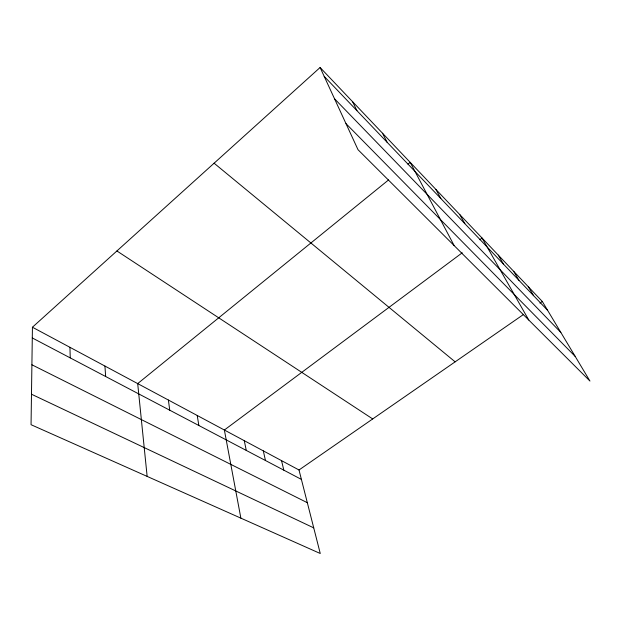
<?xml version="1.0" encoding="UTF-8"?>
<svg xmlns="http://www.w3.org/2000/svg" width="621" height="621" viewBox="0 0 621 621"><rect width="100%" height="100%" fill="white"/><g stroke="black" fill="none" stroke-linecap="round" stroke-linejoin="round"><path stroke-width="0.93" d="M32.432 327.228L31.05 424.702L320.257 553.497L299.004 469.988L32.432 327.228L320.102 67.503L542.304 301.472L589.95 381.046L358.014 149.708L320.102 67.503M388.591 179.911L137.691 383.599L147.146 476.408M407.966 164.185L410.202 162.368L454.168 245.613M462.241 252.794L224.367 430.019L240.87 518.147M479.769 239.729L482.051 238.029L528.766 320.025M299.004 469.988L523.425 314.544M539.944 303.102L542.304 301.472M31.485 394.219L313.737 527.873M31.904 364.783L307.333 502.707M32.284 337.948L301.402 479.404M116.911 250.962L372.709 418.942M214.098 163.207L455.139 361.841M345.982 123.626L575.217 356.438M334.517 98.762L560.841 332.437M324.193 76.375L547.621 310.353M528.331 286.762L533.625 295.697M513.676 271.323L518.931 280.312M498.267 255.099L503.484 264.127M459.773 214.571L464.85 223.676M435.888 189.421L440.848 198.534M382.513 133.22L387.131 142.287M352.573 101.697L356.959 110.685M281.538 460.635L283.813 470.159M263.312 450.877L265.462 460.51M244.27 440.677L246.281 450.427M197.23 415.488L198.844 425.494M168.392 400.04L169.743 410.202M104.941 366.064L105.648 376.512M69.94 347.318L70.243 357.906"/></g></svg>
